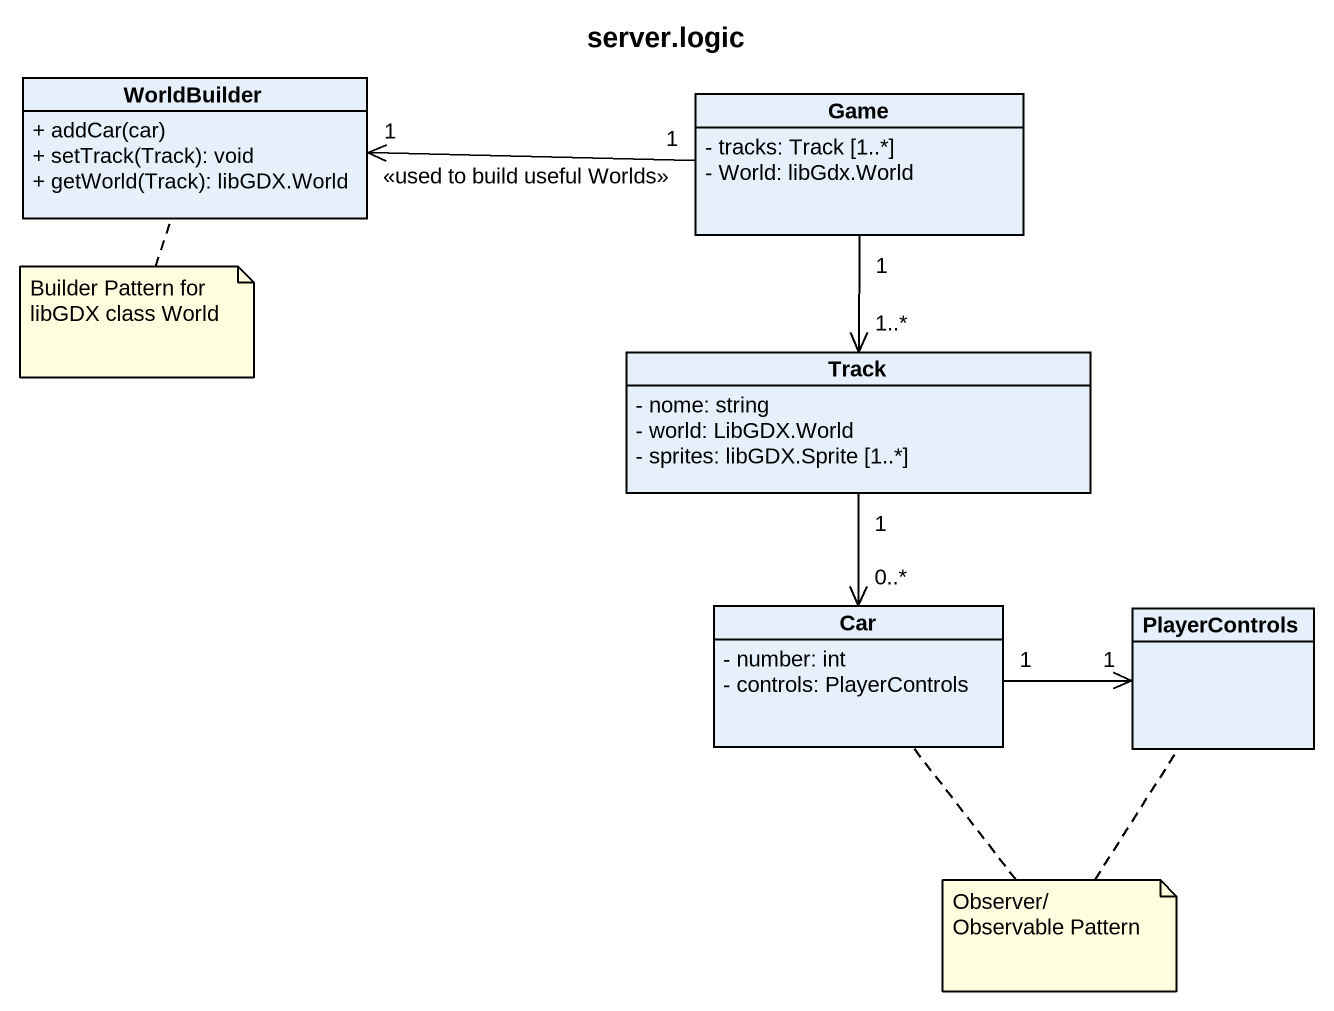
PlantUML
@startuml
title server.logic
hide circle
hide empty members
skinparam classAttributeIconSize 0
class WorldBuilder {
  + addCar(car)
  + setTrack(Track): void
  + getWorld(Track): libGDX.World
}
class Game {
  - tracks: Track [1..*]
  - World: libGdx.World
}
class Track {
  - nome: string
  - world: LibGDX.World
  - sprites: libGDX.Sprite [1..*]
}
class Car {
  - number: int
  - controls: PlayerControls
}
class PlayerControls
Game "1" -left-> "1" WorldBuilder : <<used to build useful Worlds>>
Game "1" --> "1..*" Track
Track "1" --> "0..*" Car
Car "1" -right-> "1" PlayerControls
note bottom of WorldBuilder : Builder Pattern for libGDX class World
note as N2
  Observer/Observable Pattern
end note
N2 .. Car
N2 .. PlayerControls
@enduml
